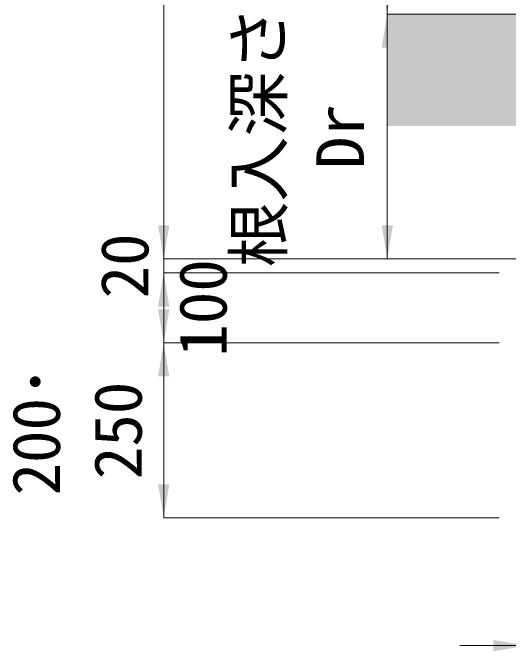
# Model space of a CAD drawing. Units: millimetres at full size, sheet at 1:40; some dimension numbers follow another scale. Extents: x 221193 to 264773, y 874627 to 883926.
# Drawn here: x 260937 to 261646, y 877794 to 878707 of the extents above; entities that cross this region are included whole.
import ezdxf
from ezdxf.enums import TextEntityAlignment as Align

# ---------------------------------------------------------------- set-up
doc = ezdxf.new("R2010")
doc.units = ezdxf.units.MM
doc.header["$LTSCALE"] = 40
doc.layers.add('ハッチング_土質', color=30, linetype='Continuous')
doc.layers.add('寸法線', color=7, linetype='Continuous', lineweight=13)
doc.layers.add('舗装・基礎', color=3, linetype='Continuous', lineweight=13)
doc.styles.add('ＭＳ ゴシック', font='')
doc.styles.get('ＭＳ ゴシック').set_extended_font_data('MS Gothic')

# ---------------------------------------------------------------- blocks, each defined once
blk = doc.blocks.new('filled_arrow')
at = {"color": 0, "linetype": 'Continuous', "lineweight": -2}
blk.add_solid([(7.5, 1.25), (0, 0), (7.5, -1.25)], dxfattribs=at)

msp = doc.modelspace()

# ---------------------------------------------------------------- hatches: boundary and pattern name
at = {"layer": 'ハッチング_土質'}
msp.add_hatch(color=256, dxfattribs=at).paths.add_polyline_path([(261472.85, 878705.28), (261472.85, 878545.28), (261772.83, 878545.28), (261772.83, 878705.28)])

# ---------------------------------------------------------------- linework, layer by layer
at = {"layer": '寸法線'}
for p, q in [((261152.86, 880355.28), (261152.86, 878355.28)), ((261472.85, 878705.28), (261472.85, 880355.28)), ((261472.85, 878355.28), (261472.85, 878705.28)), ((261152.86, 878287.28), (261152.86, 878403.28)), ((261732.83, 878355.28), (261152.86, 878355.28)), ((261732.83, 878355.28), (261152.86, 878355.28)), ((261732.83, 878355.28), (261472.85, 878355.28)), ((261632.83, 878335.28), (261152.86, 878335.28)), ((261152.86, 878235.28), (261152.86, 878335.28)), ((261632.83, 878335.28), (261152.86, 878335.28)), ((261152.86, 877985.28), (261152.86, 878235.28)), ((261632.83, 878235.28), (261152.86, 878235.28)), ((261632.83, 878235.28), (261152.86, 878235.28)), ((261632.83, 877985.28), (261152.86, 877985.28)), ((261868.83, 877802.45), (261576.83, 877802.45))]:
    msp.add_line(p, q, dxfattribs=at)
at = {"layer": '舗装・基礎'}
msp.add_line((261472.85, 878705.28), (261772.83, 878705.28), dxfattribs=at)

# ---------------------------------------------------------------- block references
at = {"layer": '寸法線', "xscale": 6.4, "yscale": 6.4}
for p, rotation in [((261472.85, 878705.28), 90), ((261472.85, 878705.28), 270), ((261152.86, 878355.28), 90), ((261472.85, 878355.28), 90), ((261152.86, 878335.28), 270), ((261152.86, 878235.28), 90), ((261152.86, 878235.28), 270), ((261152.86, 877985.28), 90), ((261672.83, 877802.45), 180)]:
    msp.add_blockref('filled_arrow', p, dxfattribs=dict(at, rotation=rotation))

# ---------------------------------------------------------------- texts
at = {"layer": '寸法線', "style": 'ＭＳ ゴシック'}
for s, p in [('根入深さ', (261343.14, 878343.8)), ('Dr', (261460.14, 878483.66)), ('200･', (261024.98, 878017.04)), ('250', (261141.98, 878040.35))]:
    msp.add_text(s, height=68.36, rotation=90, dxfattribs=at).set_placement(p, align=Align.BOTTOM_LEFT)
for s, p in [('20', (261096.86, 878345.28)), ('100', (261208.86, 878285.28))]:
    msp.add_text(s, height=68.36, rotation=90, dxfattribs=at).set_placement(p, align=Align.MIDDLE_CENTER)

doc.saveas('drawing.dxf')
